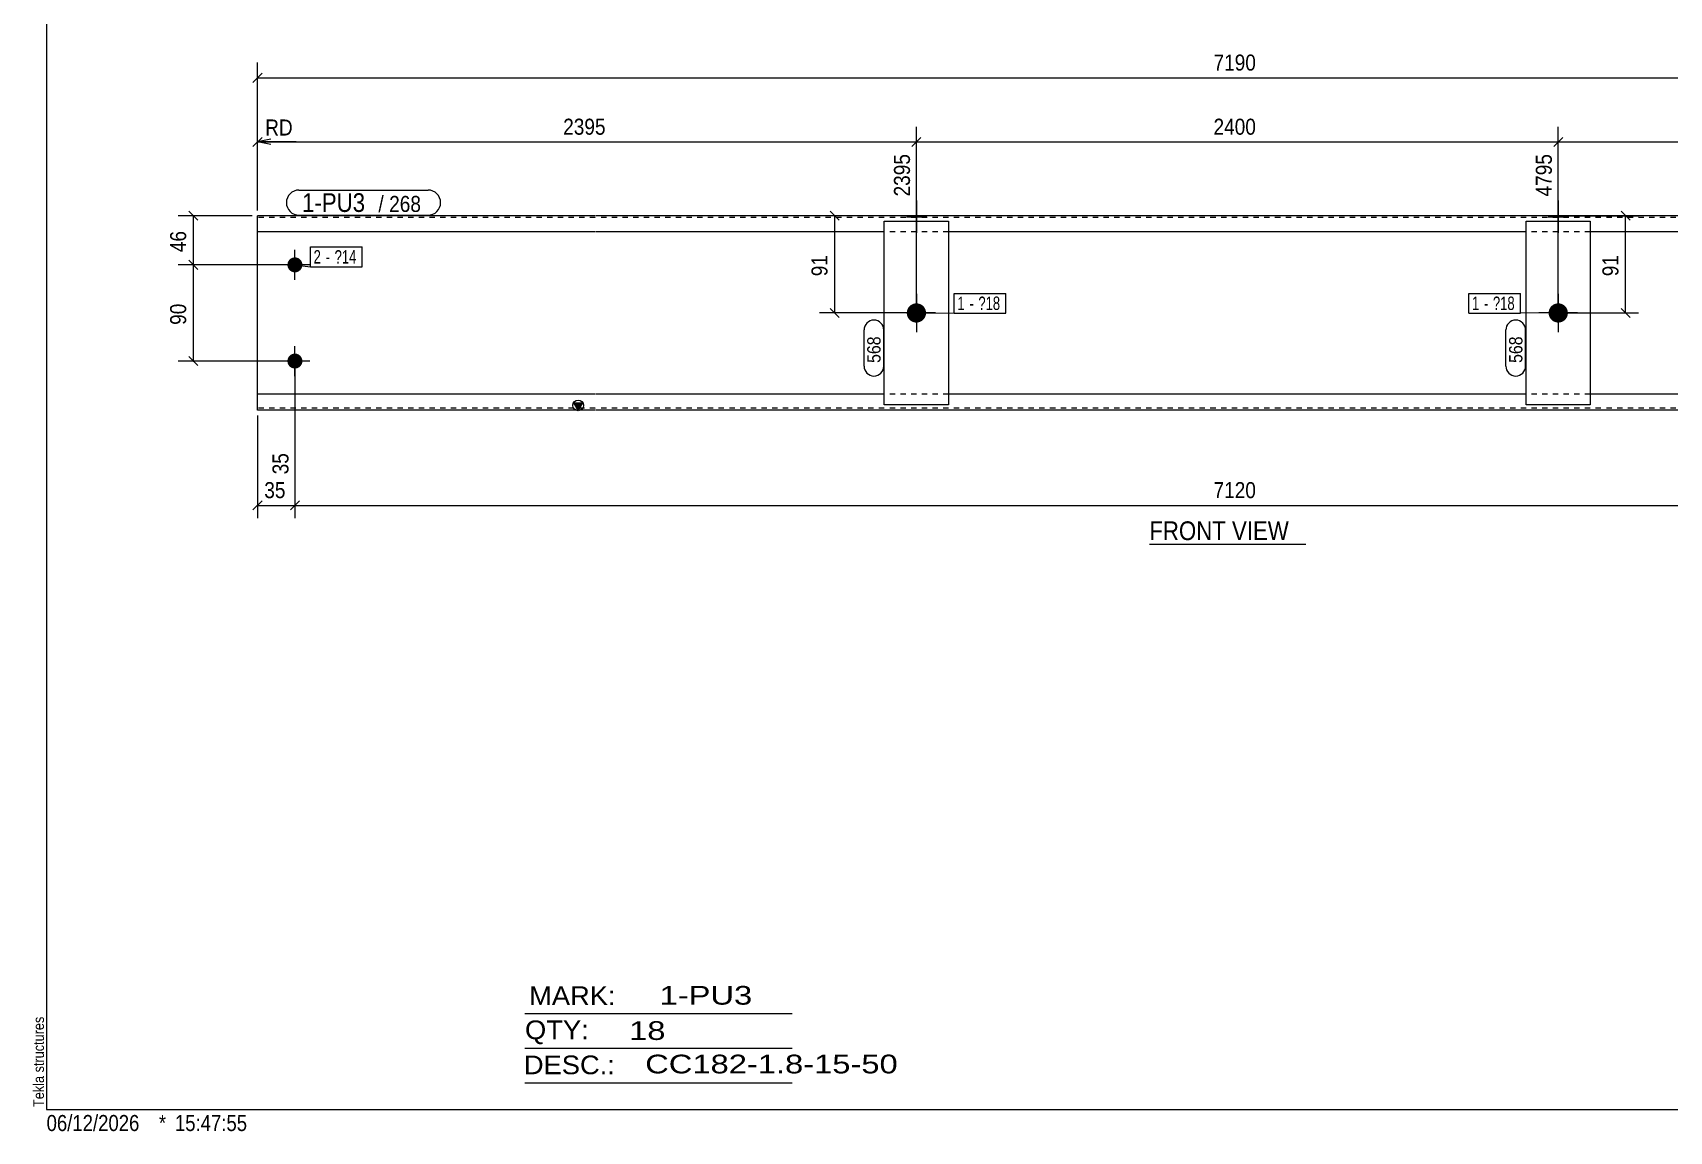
# Model space of a CAD drawing. Header units: millimetres. Extents: x 2 to 579, y 1 to 405.
# Drawn here: x 2.4 to 308.6, y 1 to 206.5 of the extents above; entities that cross this region are included whole.
import ezdxf

# ---------------------------------------------------------------- set-up
doc = ezdxf.new("R2010")
doc.units = ezdxf.units.MM
doc.linetypes.add('XKITLINE00', pattern=[0])
doc.linetypes.add('XKITLINE01', pattern=[4, 1, -1, 1, -1])
for name, color, linetype, lineweight in [('Bolt', 3, 'Continuous', 0), ('BoltMark', 7, 'Continuous', 0), ('Dimensions', 7, 'Continuous', 0), ('DrawingSheet', 5, 'Continuous', 0), ('OtherObjectType', 7, 'Continuous', 0), ('Part', 2, 'Continuous', 0), ('PartMark', 7, 'Continuous', 0)]:
    doc.layers.add(name, color=color, linetype=linetype, lineweight=lineweight)
doc.styles.add('ARIAL', font='ARIAL.TTF')
doc.styles.add('ARIAL_NARROW', font='ARIALN.TTF')

# ---------------------------------------------------------------- blocks, each defined once
blk = doc.blocks.new('*A1')
at = {"layer": 'Bolt'}
blk.add_hatch(color=3, dxfattribs=at).paths.add_polyline_path([(165.94, 171.92), (165.94, 172.28), (169.54, 172.28), (169.54, 171.92)], flags=17)
at = {"layer": 'Bolt', "color": 3, "linetype": 'XKITLINE00', "lineweight": 0}
for p, q in [((167.74, 175.1), (167.74, 169.1)), ((165.94, 172.28), (165.94, 171.92)), ((169.54, 172.28), (169.54, 171.92))]:
    blk.add_line(p, q, dxfattribs=at)
blk = doc.blocks.new('*A2')
at = {"layer": 'Bolt'}
blk.add_hatch(color=3, dxfattribs=at).paths.add_polyline_path([(286.04, 171.92), (286.04, 172.28), (289.64, 172.28), (289.64, 171.92)], flags=17)
at = {"layer": 'Bolt', "color": 3, "linetype": 'XKITLINE00', "lineweight": 0}
for p, q in [((287.84, 175.1), (287.84, 169.1)), ((286.04, 172.28), (286.04, 171.92)), ((289.64, 172.28), (289.64, 171.92))]:
    blk.add_line(p, q, dxfattribs=at)
blk = doc.blocks.new('*A3')
at = {"layer": 'Bolt'}
for points in [[(51.48, 164.48), (51.52, 164.48), (51.55, 164.47), (51.59, 164.47), (51.62, 164.47), (51.66, 164.46), (51.69, 164.46), (51.72, 164.45), (51.76, 164.44), (51.79, 164.44), (51.82, 164.43), (51.86, 164.42), (51.89, 164.41), (51.92, 164.4), (51.95, 164.38), (51.99, 164.37), (52.02, 164.36), (52.05, 164.34), (52.08, 164.33), (52.11, 164.31), (52.14, 164.3), (52.17, 164.28), (52.2, 164.26), (52.23, 164.24), (52.26, 164.22), (52.28, 164.2), (52.31, 164.18), (52.34, 164.16), (52.36, 164.14), (52.39, 164.12), (52.42, 164.09), (52.44, 164.07), (52.46, 164.04), (52.49, 164.02), (52.51, 163.99), (52.53, 163.97), (52.55, 163.94), (52.57, 163.91), (52.59, 163.88), (52.61, 163.86), (52.63, 163.83), (52.65, 163.8), (52.67, 163.77), (52.68, 163.74), (52.7, 163.71), (52.72, 163.68), (52.73, 163.65), (52.74, 163.61), (52.76, 163.58), (52.77, 163.55), (52.78, 163.52), (52.79, 163.48), (52.8, 163.45), (52.81, 163.42), (52.82, 163.39), (52.82, 163.35), (52.83, 163.32), (52.83, 163.28), (52.84, 163.25), (52.84, 163.22), (52.85, 163.18), (52.85, 163.15), (52.85, 163.11), (52.85, 163.08), (52.85, 163.04), (52.85, 163.01), (52.85, 162.98), (52.84, 162.94), (52.84, 162.91), (52.83, 162.87), (52.83, 162.84), (52.82, 162.81), (52.82, 162.77), (52.81, 162.74), (52.8, 162.71), (52.79, 162.67), (52.78, 162.64), (52.77, 162.61), (52.76, 162.57), (52.74, 162.54), (52.73, 162.51), (52.72, 162.48), (52.7, 162.45), (52.68, 162.42), (52.67, 162.39), (52.65, 162.36), (52.63, 162.33), (52.61, 162.3), (52.59, 162.27), (52.57, 162.24), (52.55, 162.22), (52.53, 162.19), (52.51, 162.16), (52.49, 162.14), (52.46, 162.11), (52.44, 162.09), (52.42, 162.06), (52.39, 162.04), (52.36, 162.02), (52.34, 162), (52.31, 161.97), (52.28, 161.95), (52.26, 161.93), (52.23, 161.91), (52.2, 161.9), (52.17, 161.88), (52.14, 161.86), (52.11, 161.84), (52.08, 161.83), (52.05, 161.81), (52.02, 161.8), (51.99, 161.79), (51.95, 161.77), (51.92, 161.76), (51.89, 161.75), (51.86, 161.74), (51.82, 161.73), (51.79, 161.72), (51.76, 161.71), (51.72, 161.71), (51.69, 161.7), (51.66, 161.69), (51.62, 161.69), (51.59, 161.69), (51.55, 161.68), (51.52, 161.68), (51.48, 161.68), (51.45, 161.68), (51.42, 161.68), (51.38, 161.68), (51.35, 161.68), (51.31, 161.69), (51.28, 161.69), (51.24, 161.69), (51.21, 161.7), (51.18, 161.71), (51.14, 161.71), (51.11, 161.72), (51.08, 161.73), (51.04, 161.74), (51.01, 161.75), (50.98, 161.76), (50.95, 161.77), (50.91, 161.79), (50.88, 161.8), (50.85, 161.81), (50.82, 161.83), (50.79, 161.84), (50.76, 161.86), (50.73, 161.88), (50.7, 161.9), (50.67, 161.91), (50.64, 161.93), (50.62, 161.95), (50.59, 161.97), (50.56, 162), (50.54, 162.02), (50.51, 162.04), (50.48, 162.06), (50.46, 162.09), (50.44, 162.11), (50.41, 162.14), (50.39, 162.16), (50.37, 162.19), (50.35, 162.22), (50.33, 162.24), (50.31, 162.27), (50.29, 162.3), (50.27, 162.33), (50.25, 162.36), (50.23, 162.39), (50.22, 162.42), (50.2, 162.45), (50.18, 162.48), (50.17, 162.51), (50.16, 162.54), (50.14, 162.57), (50.13, 162.61), (50.12, 162.64), (50.11, 162.67), (50.1, 162.71), (50.09, 162.74), (50.08, 162.77), (50.08, 162.81), (50.07, 162.84), (50.07, 162.87), (50.06, 162.91), (50.06, 162.94), (50.05, 162.98), (50.05, 163.01), (50.05, 163.04), (50.05, 163.08), (50.05, 163.11), (50.05, 163.15), (50.05, 163.18), (50.06, 163.22), (50.06, 163.25), (50.07, 163.28), (50.07, 163.32), (50.08, 163.35), (50.08, 163.39), (50.09, 163.42), (50.1, 163.45), (50.11, 163.48), (50.12, 163.52), (50.13, 163.55), (50.14, 163.58), (50.16, 163.61), (50.17, 163.65), (50.18, 163.68), (50.2, 163.71), (50.22, 163.74), (50.23, 163.77), (50.25, 163.8), (50.27, 163.83), (50.29, 163.86), (50.31, 163.88), (50.33, 163.91), (50.35, 163.94), (50.37, 163.97), (50.39, 163.99), (50.41, 164.02), (50.44, 164.04), (50.46, 164.07), (50.48, 164.09), (50.51, 164.12), (50.54, 164.14), (50.56, 164.16), (50.59, 164.18), (50.62, 164.2), (50.64, 164.22), (50.67, 164.24), (50.7, 164.26), (50.73, 164.28), (50.76, 164.3), (50.79, 164.31), (50.82, 164.33), (50.85, 164.34), (50.88, 164.36), (50.91, 164.37), (50.95, 164.38), (50.98, 164.4), (51.01, 164.41), (51.04, 164.42), (51.08, 164.43), (51.11, 164.44), (51.14, 164.44), (51.18, 164.45), (51.21, 164.46), (51.24, 164.46), (51.28, 164.47), (51.31, 164.47), (51.35, 164.47), (51.38, 164.48), (51.42, 164.48), (51.45, 164.48)], [(51.48, 146.48), (51.52, 146.48), (51.55, 146.47), (51.59, 146.47), (51.62, 146.47), (51.66, 146.46), (51.69, 146.46), (51.72, 146.45), (51.76, 146.44), (51.79, 146.44), (51.82, 146.43), (51.86, 146.42), (51.89, 146.41), (51.92, 146.4), (51.95, 146.38), (51.99, 146.37), (52.02, 146.36), (52.05, 146.34), (52.08, 146.33), (52.11, 146.31), (52.14, 146.3), (52.17, 146.28), (52.2, 146.26), (52.23, 146.24), (52.26, 146.22), (52.28, 146.2), (52.31, 146.18), (52.34, 146.16), (52.36, 146.14), (52.39, 146.12), (52.42, 146.09), (52.44, 146.07), (52.46, 146.04), (52.49, 146.02), (52.51, 145.99), (52.53, 145.97), (52.55, 145.94), (52.57, 145.91), (52.59, 145.88), (52.61, 145.86), (52.63, 145.83), (52.65, 145.8), (52.67, 145.77), (52.68, 145.74), (52.7, 145.71), (52.72, 145.68), (52.73, 145.65), (52.74, 145.61), (52.76, 145.58), (52.77, 145.55), (52.78, 145.52), (52.79, 145.48), (52.8, 145.45), (52.81, 145.42), (52.82, 145.39), (52.82, 145.35), (52.83, 145.32), (52.83, 145.28), (52.84, 145.25), (52.84, 145.22), (52.85, 145.18), (52.85, 145.15), (52.85, 145.11), (52.85, 145.08), (52.85, 145.04), (52.85, 145.01), (52.85, 144.98), (52.84, 144.94), (52.84, 144.91), (52.83, 144.87), (52.83, 144.84), (52.82, 144.81), (52.82, 144.77), (52.81, 144.74), (52.8, 144.71), (52.79, 144.67), (52.78, 144.64), (52.77, 144.61), (52.76, 144.57), (52.74, 144.54), (52.73, 144.51), (52.72, 144.48), (52.7, 144.45), (52.68, 144.42), (52.67, 144.39), (52.65, 144.36), (52.63, 144.33), (52.61, 144.3), (52.59, 144.27), (52.57, 144.24), (52.55, 144.22), (52.53, 144.19), (52.51, 144.16), (52.49, 144.14), (52.46, 144.11), (52.44, 144.09), (52.42, 144.06), (52.39, 144.04), (52.36, 144.02), (52.34, 144), (52.31, 143.97), (52.28, 143.95), (52.26, 143.93), (52.23, 143.91), (52.2, 143.9), (52.17, 143.88), (52.14, 143.86), (52.11, 143.84), (52.08, 143.83), (52.05, 143.81), (52.02, 143.8), (51.99, 143.79), (51.95, 143.77), (51.92, 143.76), (51.89, 143.75), (51.86, 143.74), (51.82, 143.73), (51.79, 143.72), (51.76, 143.71), (51.72, 143.71), (51.69, 143.7), (51.66, 143.69), (51.62, 143.69), (51.59, 143.69), (51.55, 143.68), (51.52, 143.68), (51.48, 143.68), (51.45, 143.68), (51.42, 143.68), (51.38, 143.68), (51.35, 143.68), (51.31, 143.69), (51.28, 143.69), (51.24, 143.69), (51.21, 143.7), (51.18, 143.71), (51.14, 143.71), (51.11, 143.72), (51.08, 143.73), (51.04, 143.74), (51.01, 143.75), (50.98, 143.76), (50.95, 143.77), (50.91, 143.79), (50.88, 143.8), (50.85, 143.81), (50.82, 143.83), (50.79, 143.84), (50.76, 143.86), (50.73, 143.88), (50.7, 143.9), (50.67, 143.91), (50.64, 143.93), (50.62, 143.95), (50.59, 143.97), (50.56, 144), (50.54, 144.02), (50.51, 144.04), (50.48, 144.06), (50.46, 144.09), (50.44, 144.11), (50.41, 144.14), (50.39, 144.16), (50.37, 144.19), (50.35, 144.22), (50.33, 144.24), (50.31, 144.27), (50.29, 144.3), (50.27, 144.33), (50.25, 144.36), (50.23, 144.39), (50.22, 144.42), (50.2, 144.45), (50.18, 144.48), (50.17, 144.51), (50.16, 144.54), (50.14, 144.57), (50.13, 144.61), (50.12, 144.64), (50.11, 144.67), (50.1, 144.71), (50.09, 144.74), (50.08, 144.77), (50.08, 144.81), (50.07, 144.84), (50.07, 144.87), (50.06, 144.91), (50.06, 144.94), (50.05, 144.98), (50.05, 145.01), (50.05, 145.04), (50.05, 145.08), (50.05, 145.11), (50.05, 145.15), (50.05, 145.18), (50.06, 145.22), (50.06, 145.25), (50.07, 145.28), (50.07, 145.32), (50.08, 145.35), (50.08, 145.39), (50.09, 145.42), (50.1, 145.45), (50.11, 145.48), (50.12, 145.52), (50.13, 145.55), (50.14, 145.58), (50.16, 145.61), (50.17, 145.65), (50.18, 145.68), (50.2, 145.71), (50.22, 145.74), (50.23, 145.77), (50.25, 145.8), (50.27, 145.83), (50.29, 145.86), (50.31, 145.88), (50.33, 145.91), (50.35, 145.94), (50.37, 145.97), (50.39, 145.99), (50.41, 146.02), (50.44, 146.04), (50.46, 146.07), (50.48, 146.09), (50.51, 146.12), (50.54, 146.14), (50.56, 146.16), (50.59, 146.18), (50.62, 146.2), (50.64, 146.22), (50.67, 146.24), (50.7, 146.26), (50.73, 146.28), (50.76, 146.3), (50.79, 146.31), (50.82, 146.33), (50.85, 146.34), (50.88, 146.36), (50.91, 146.37), (50.95, 146.38), (50.98, 146.4), (51.01, 146.41), (51.04, 146.42), (51.08, 146.43), (51.11, 146.44), (51.14, 146.44), (51.18, 146.45), (51.21, 146.46), (51.24, 146.46), (51.28, 146.47), (51.31, 146.47), (51.35, 146.47), (51.38, 146.48), (51.42, 146.48), (51.45, 146.48)]]:
    blk.add_hatch(color=3, dxfattribs=at).paths.add_polyline_path(points, flags=17)
at = {"layer": 'Bolt', "color": 3, "linetype": 'XKITLINE00', "lineweight": 0}
for p, q in [((51.45, 160.28), (51.45, 165.88)), ((54.25, 163.08), (48.65, 163.08)), ((51.45, 142.28), (51.45, 147.88)), ((54.25, 145.08), (48.65, 145.08))]:
    blk.add_line(p, q, dxfattribs=at)
blk = doc.blocks.new('*A5')
at = {"layer": 'Bolt'}
blk.add_hatch(color=3, dxfattribs=at).paths.add_polyline_path([(289.64, 154.03), (289.64, 153.99), (289.64, 153.95), (289.64, 153.9), (289.63, 153.86), (289.62, 153.81), (289.62, 153.77), (289.61, 153.73), (289.6, 153.68), (289.59, 153.64), (289.58, 153.6), (289.57, 153.56), (289.55, 153.51), (289.54, 153.47), (289.52, 153.43), (289.51, 153.39), (289.49, 153.35), (289.47, 153.31), (289.45, 153.27), (289.43, 153.23), (289.41, 153.19), (289.39, 153.15), (289.36, 153.12), (289.34, 153.08), (289.32, 153.04), (289.29, 153.01), (289.26, 152.97), (289.24, 152.94), (289.21, 152.9), (289.18, 152.87), (289.15, 152.84), (289.12, 152.81), (289.09, 152.77), (289.05, 152.74), (289.02, 152.72), (288.99, 152.69), (288.95, 152.66), (288.92, 152.63), (288.88, 152.61), (288.84, 152.58), (288.81, 152.56), (288.77, 152.53), (288.73, 152.51), (288.69, 152.49), (288.65, 152.47), (288.61, 152.45), (288.57, 152.43), (288.53, 152.42), (288.49, 152.4), (288.45, 152.38), (288.41, 152.37), (288.37, 152.36), (288.32, 152.34), (288.28, 152.33), (288.24, 152.32), (288.2, 152.31), (288.15, 152.31), (288.11, 152.3), (288.06, 152.29), (288.02, 152.29), (287.98, 152.28), (287.93, 152.28), (287.89, 152.28), (287.84, 152.28), (287.8, 152.28), (287.76, 152.28), (287.71, 152.28), (287.67, 152.29), (287.62, 152.29), (287.58, 152.3), (287.54, 152.31), (287.49, 152.31), (287.45, 152.32), (287.41, 152.33), (287.36, 152.34), (287.32, 152.36), (287.28, 152.37), (287.24, 152.38), (287.2, 152.4), (287.16, 152.42), (287.11, 152.43), (287.07, 152.45), (287.03, 152.47), (287, 152.49), (286.96, 152.51), (286.92, 152.53), (286.88, 152.56), (286.84, 152.58), (286.81, 152.61), (286.77, 152.63), (286.74, 152.66), (286.7, 152.69), (286.67, 152.72), (286.64, 152.74), (286.6, 152.77), (286.57, 152.81), (286.54, 152.84), (286.51, 152.87), (286.48, 152.9), (286.45, 152.94), (286.42, 152.97), (286.4, 153.01), (286.37, 153.04), (286.35, 153.08), (286.32, 153.12), (286.3, 153.15), (286.28, 153.19), (286.26, 153.23), (286.24, 153.27), (286.22, 153.31), (286.2, 153.35), (286.18, 153.39), (286.16, 153.43), (286.15, 153.47), (286.13, 153.51), (286.12, 153.56), (286.11, 153.6), (286.1, 153.64), (286.09, 153.68), (286.08, 153.73), (286.07, 153.77), (286.06, 153.81), (286.06, 153.86), (286.05, 153.9), (286.05, 153.95), (286.05, 153.99), (286.04, 154.03), (286.04, 154.08), (286.04, 154.12), (286.05, 154.17), (286.05, 154.21), (286.05, 154.26), (286.06, 154.3), (286.06, 154.34), (286.07, 154.39), (286.08, 154.43), (286.09, 154.47), (286.1, 154.52), (286.11, 154.56), (286.12, 154.6), (286.13, 154.64), (286.15, 154.69), (286.16, 154.73), (286.18, 154.77), (286.2, 154.81), (286.22, 154.85), (286.24, 154.89), (286.26, 154.93), (286.28, 154.97), (286.3, 155), (286.32, 155.04), (286.35, 155.08), (286.37, 155.12), (286.4, 155.15), (286.42, 155.19), (286.45, 155.22), (286.48, 155.25), (286.51, 155.29), (286.54, 155.32), (286.57, 155.35), (286.6, 155.38), (286.64, 155.41), (286.67, 155.44), (286.7, 155.47), (286.74, 155.5), (286.77, 155.52), (286.81, 155.55), (286.84, 155.58), (286.88, 155.6), (286.92, 155.62), (286.96, 155.64), (287, 155.67), (287.03, 155.69), (287.07, 155.71), (287.11, 155.72), (287.16, 155.74), (287.2, 155.76), (287.24, 155.77), (287.28, 155.79), (287.32, 155.8), (287.36, 155.81), (287.41, 155.82), (287.45, 155.83), (287.49, 155.84), (287.54, 155.85), (287.58, 155.86), (287.62, 155.87), (287.67, 155.87), (287.71, 155.87), (287.76, 155.88), (287.8, 155.88), (287.84, 155.88), (287.89, 155.88), (287.93, 155.88), (287.98, 155.87), (288.02, 155.87), (288.06, 155.87), (288.11, 155.86), (288.15, 155.85), (288.2, 155.84), (288.24, 155.83), (288.28, 155.82), (288.32, 155.81), (288.37, 155.8), (288.41, 155.79), (288.45, 155.77), (288.49, 155.76), (288.53, 155.74), (288.57, 155.72), (288.61, 155.71), (288.65, 155.69), (288.69, 155.67), (288.73, 155.64), (288.77, 155.62), (288.81, 155.6), (288.84, 155.58), (288.88, 155.55), (288.92, 155.52), (288.95, 155.5), (288.99, 155.47), (289.02, 155.44), (289.05, 155.41), (289.09, 155.38), (289.12, 155.35), (289.15, 155.32), (289.18, 155.29), (289.21, 155.25), (289.24, 155.22), (289.26, 155.19), (289.29, 155.15), (289.32, 155.12), (289.34, 155.08), (289.36, 155.04), (289.39, 155), (289.41, 154.97), (289.43, 154.93), (289.45, 154.89), (289.47, 154.85), (289.49, 154.81), (289.51, 154.77), (289.52, 154.73), (289.54, 154.69), (289.55, 154.64), (289.57, 154.6), (289.58, 154.56), (289.59, 154.52), (289.6, 154.47), (289.61, 154.43), (289.62, 154.39), (289.62, 154.34), (289.63, 154.3), (289.64, 154.26), (289.64, 154.21), (289.64, 154.17), (289.64, 154.12), (289.64, 154.08)], flags=17)
at = {"layer": 'Bolt', "color": 3, "linetype": 'XKITLINE00', "lineweight": 0}
for p, q in [((287.84, 157.68), (287.84, 150.48)), ((291.44, 154.08), (284.24, 154.08))]:
    blk.add_line(p, q, dxfattribs=at)
blk = doc.blocks.new('*A6')
at = {"layer": 'Bolt'}
blk.add_hatch(color=3, dxfattribs=at).paths.add_polyline_path([(169.54, 154.03), (169.54, 153.99), (169.54, 153.95), (169.54, 153.9), (169.53, 153.86), (169.52, 153.81), (169.52, 153.77), (169.51, 153.73), (169.5, 153.68), (169.49, 153.64), (169.48, 153.6), (169.47, 153.56), (169.45, 153.51), (169.44, 153.47), (169.42, 153.43), (169.41, 153.39), (169.39, 153.35), (169.37, 153.31), (169.35, 153.27), (169.33, 153.23), (169.31, 153.19), (169.29, 153.15), (169.26, 153.12), (169.24, 153.08), (169.22, 153.04), (169.19, 153.01), (169.16, 152.97), (169.14, 152.94), (169.11, 152.9), (169.08, 152.87), (169.05, 152.84), (169.02, 152.81), (168.99, 152.77), (168.95, 152.74), (168.92, 152.72), (168.89, 152.69), (168.85, 152.66), (168.82, 152.63), (168.78, 152.61), (168.74, 152.58), (168.71, 152.56), (168.67, 152.53), (168.63, 152.51), (168.59, 152.49), (168.55, 152.47), (168.51, 152.45), (168.47, 152.43), (168.43, 152.42), (168.39, 152.4), (168.35, 152.38), (168.31, 152.37), (168.27, 152.36), (168.22, 152.34), (168.18, 152.33), (168.14, 152.32), (168.1, 152.31), (168.05, 152.31), (168.01, 152.3), (167.96, 152.29), (167.92, 152.29), (167.88, 152.28), (167.83, 152.28), (167.79, 152.28), (167.74, 152.28), (167.7, 152.28), (167.66, 152.28), (167.61, 152.28), (167.57, 152.29), (167.52, 152.29), (167.48, 152.3), (167.44, 152.31), (167.39, 152.31), (167.35, 152.32), (167.31, 152.33), (167.26, 152.34), (167.22, 152.36), (167.18, 152.37), (167.14, 152.38), (167.1, 152.4), (167.06, 152.42), (167.01, 152.43), (166.97, 152.45), (166.93, 152.47), (166.9, 152.49), (166.86, 152.51), (166.82, 152.53), (166.78, 152.56), (166.74, 152.58), (166.71, 152.61), (166.67, 152.63), (166.64, 152.66), (166.6, 152.69), (166.57, 152.72), (166.54, 152.74), (166.5, 152.77), (166.47, 152.81), (166.44, 152.84), (166.41, 152.87), (166.38, 152.9), (166.35, 152.94), (166.32, 152.97), (166.3, 153.01), (166.27, 153.04), (166.25, 153.08), (166.22, 153.12), (166.2, 153.15), (166.18, 153.19), (166.16, 153.23), (166.14, 153.27), (166.12, 153.31), (166.1, 153.35), (166.08, 153.39), (166.06, 153.43), (166.05, 153.47), (166.03, 153.51), (166.02, 153.56), (166.01, 153.6), (166, 153.64), (165.99, 153.68), (165.98, 153.73), (165.97, 153.77), (165.96, 153.81), (165.96, 153.86), (165.95, 153.9), (165.95, 153.95), (165.95, 153.99), (165.94, 154.03), (165.94, 154.08), (165.94, 154.12), (165.95, 154.17), (165.95, 154.21), (165.95, 154.26), (165.96, 154.3), (165.96, 154.34), (165.97, 154.39), (165.98, 154.43), (165.99, 154.47), (166, 154.52), (166.01, 154.56), (166.02, 154.6), (166.03, 154.64), (166.05, 154.69), (166.06, 154.73), (166.08, 154.77), (166.1, 154.81), (166.12, 154.85), (166.14, 154.89), (166.16, 154.93), (166.18, 154.97), (166.2, 155), (166.22, 155.04), (166.25, 155.08), (166.27, 155.12), (166.3, 155.15), (166.32, 155.19), (166.35, 155.22), (166.38, 155.25), (166.41, 155.29), (166.44, 155.32), (166.47, 155.35), (166.5, 155.38), (166.54, 155.41), (166.57, 155.44), (166.6, 155.47), (166.64, 155.5), (166.67, 155.52), (166.71, 155.55), (166.74, 155.58), (166.78, 155.6), (166.82, 155.62), (166.86, 155.64), (166.9, 155.67), (166.93, 155.69), (166.97, 155.71), (167.01, 155.72), (167.06, 155.74), (167.1, 155.76), (167.14, 155.77), (167.18, 155.79), (167.22, 155.8), (167.26, 155.81), (167.31, 155.82), (167.35, 155.83), (167.39, 155.84), (167.44, 155.85), (167.48, 155.86), (167.52, 155.87), (167.57, 155.87), (167.61, 155.87), (167.66, 155.88), (167.7, 155.88), (167.74, 155.88), (167.79, 155.88), (167.83, 155.88), (167.88, 155.87), (167.92, 155.87), (167.96, 155.87), (168.01, 155.86), (168.05, 155.85), (168.1, 155.84), (168.14, 155.83), (168.18, 155.82), (168.22, 155.81), (168.27, 155.8), (168.31, 155.79), (168.35, 155.77), (168.39, 155.76), (168.43, 155.74), (168.47, 155.72), (168.51, 155.71), (168.55, 155.69), (168.59, 155.67), (168.63, 155.64), (168.67, 155.62), (168.71, 155.6), (168.74, 155.58), (168.78, 155.55), (168.82, 155.52), (168.85, 155.5), (168.89, 155.47), (168.92, 155.44), (168.95, 155.41), (168.99, 155.38), (169.02, 155.35), (169.05, 155.32), (169.08, 155.29), (169.11, 155.25), (169.14, 155.22), (169.16, 155.19), (169.19, 155.15), (169.22, 155.12), (169.24, 155.08), (169.26, 155.04), (169.29, 155), (169.31, 154.97), (169.33, 154.93), (169.35, 154.89), (169.37, 154.85), (169.39, 154.81), (169.41, 154.77), (169.42, 154.73), (169.44, 154.69), (169.45, 154.64), (169.47, 154.6), (169.48, 154.56), (169.49, 154.52), (169.5, 154.47), (169.51, 154.43), (169.52, 154.39), (169.52, 154.34), (169.53, 154.3), (169.54, 154.26), (169.54, 154.21), (169.54, 154.17), (169.54, 154.12), (169.54, 154.08)], flags=17)
at = {"layer": 'Bolt', "color": 3, "linetype": 'XKITLINE00', "lineweight": 0}
for p, q in [((167.74, 157.68), (167.74, 150.48)), ((171.34, 154.08), (164.14, 154.08))]:
    blk.add_line(p, q, dxfattribs=at)
blk = doc.blocks.new('*A7')
at = {"layer": 'Part'}
blk.add_hatch(color=2, dxfattribs=at).paths.add_polyline_path([(103.65, 137.28), (105.25, 137.28), (104.45, 135.88)], flags=17)
at = {"layer": 'Part', "color": 2, "linetype": 'XKITLINE00', "lineweight": 0}
for p, q in [((44.45, 135.88), (44.45, 172.28)), ((107.64, 172.28), (44.45, 172.28)), ((227.74, 172.28), (107.74, 172.28)), ((347.84, 172.28), (227.84, 172.28)), ((107.64, 169.28), (44.45, 169.28)), ((161.74, 169.28), (107.74, 169.28)), ((227.74, 169.28), (173.74, 169.28)), ((281.84, 169.28), (227.84, 169.28)), ((347.84, 169.28), (293.84, 169.28)), ((107.64, 138.88), (44.45, 138.88)), ((161.74, 138.88), (107.74, 138.88)), ((227.74, 138.88), (173.74, 138.88)), ((281.84, 138.88), (227.84, 138.88)), ((347.84, 138.88), (293.84, 138.88)), ((107.64, 135.88), (44.45, 135.88)), ((104.45, 135.88), (103.65, 137.28)), ((103.65, 137.28), (105.25, 137.28)), ((105.25, 137.28), (104.45, 135.88)), ((227.74, 135.88), (107.74, 135.88)), ((347.84, 135.88), (227.84, 135.88))]:
    blk.add_line(p, q, dxfattribs=at)
at = {"layer": 'Part', "color": 7, "linetype": 'XKITLINE01', "lineweight": 0}
for p, q in [((107.64, 171.92), (44.45, 171.92)), ((227.74, 171.92), (107.74, 171.92)), ((347.84, 171.92), (227.84, 171.92)), ((173.74, 169.28), (161.74, 169.28)), ((293.84, 169.28), (281.84, 169.28)), ((173.74, 138.88), (161.74, 138.88)), ((293.84, 138.88), (281.84, 138.88)), ((107.64, 136.24), (44.45, 136.24)), ((227.74, 136.24), (107.74, 136.24)), ((347.84, 136.24), (227.84, 136.24))]:
    blk.add_line(p, q, dxfattribs=at)
at = {"layer": 'Part', "color": 2, "linetype": 'XKITLINE00', "lineweight": 0}
blk.add_circle((104.45, 136.78), 1, dxfattribs=at)
blk = doc.blocks.new('*A8')
at = {"layer": 'Part', "color": 2, "linetype": 'XKITLINE00', "lineweight": 0}
for p, q in [((281.84, 136.88), (281.84, 171.28)), ((281.84, 171.28), (293.84, 171.28)), ((293.84, 171.28), (293.84, 136.88)), ((293.84, 136.88), (281.84, 136.88))]:
    blk.add_line(p, q, dxfattribs=at)
blk = doc.blocks.new('*A9')
at = {"layer": 'Part', "color": 2, "linetype": 'XKITLINE00', "lineweight": 0}
for p, q in [((161.74, 136.88), (161.74, 171.28)), ((161.74, 171.28), (173.74, 171.28)), ((173.74, 171.28), (173.74, 136.88)), ((173.74, 136.88), (161.74, 136.88))]:
    blk.add_line(p, q, dxfattribs=at)
blk = doc.blocks.new('*A19')
at = {"layer": 'DrawingSheet', "color": 5, "linetype": 'XKITLINE00', "lineweight": 0}
for p, q in [((5, 405), (5, 5)), ((5, 5), (579, 5))]:
    blk.add_line(p, q, dxfattribs=at)
at = {"layer": 'DrawingSheet', "color": 5, "style": 'ARIAL', "width": 0.85}
blk.add_text('Tekla structures', height=2, rotation=90, dxfattribs=at).set_placement((4.5, 5.5))
blk = doc.blocks.new('*A23')
at = {"layer": 'OtherObjectType', "color": 6, "linetype": 'XKITLINE00', "lineweight": 0}
for p, q in [((94.5, 23), (144.5, 23)), ((94.5, 16.5), (144.5, 16.5)), ((94.5, 10), (144.5, 10))]:
    blk.add_line(p, q, dxfattribs=at)
at = {"layer": 'OtherObjectType', "color": 6, "style": 'ARIAL_NARROW'}
for s, width, p in [('MARK:', 1.275, (95.27, 24.58)), ('1-PU3', 1.525501, (119.69, 24.65)), ('QTY:', 1.275, (94.5, 18.19)), ('18', 1.525501, (113.99, 18.05)), ('CC182-1.8-15-50', 1.525501, (117, 11.79)), ('DESC.:', 1.275, (94.29, 11.63))]:
    blk.add_text(s, height=3.5, dxfattribs=dict(at, width=width)).set_placement(p)
blk = doc.blocks.new('*A26')
at = {"layer": 'OtherObjectType', "color": 7, "style": 'ARIAL_NARROW', "width": 1.008832}
for s, p in [('06/12/2026', (4.99, 1)), ('*', (26, 1)), ('15:47:55', (29, 1))]:
    blk.add_text(s, height=3, dxfattribs=at).set_placement(p)
blk = doc.blocks.new('*A27')
at = {"layer": 'Dimensions', "color": 7, "linetype": 'XKITLINE00', "lineweight": 0}
for p, q in [((44.45, 173.28), (44.45, 200.93)), ((45.3, 198.93), (43.6, 197.23)), ((44.45, 198.08), (411.14, 198.08))]:
    blk.add_line(p, q, dxfattribs=at)
at = {"layer": 'Dimensions', "color": 3}
blk.add_point((44.45, 198.08), dxfattribs=at)
at = {"layer": 'Dimensions', "color": 3, "style": 'ARIAL', "width": 0.85}
blk.add_text('7190', height=3, dxfattribs=at).set_placement((223.34, 199.43))
blk = doc.blocks.new('*A28')
at = {"layer": 'Dimensions', "color": 7, "linetype": 'XKITLINE00', "lineweight": 0}
for p, q in [((51.45, 144.08), (51.45, 115.68)), ((44.45, 134.88), (44.45, 115.68)), ((45.3, 118.93), (43.6, 117.23)), ((44.45, 118.08), (51.45, 118.08)), ((52.3, 118.93), (50.6, 117.23))]:
    blk.add_line(p, q, dxfattribs=at)
at = {"layer": 'Dimensions', "color": 3}
for p in [(44.45, 118.08), (51.45, 118.08)]:
    blk.add_point(p, dxfattribs=at)
at = {"layer": 'Dimensions', "color": 3, "style": 'ARIAL', "width": 0.85}
blk.add_text('35', height=3, rotation=90.0002, dxfattribs=at).set_placement((50.25, 123.88))
blk.add_text('35', height=3, dxfattribs=at).set_placement((45.72, 119.43))
blk = doc.blocks.new('*A29')
at = {"layer": 'Dimensions', "color": 7, "linetype": 'XKITLINE00', "lineweight": 0}
for p, q in [((51.45, 144.08), (51.45, 115.68)), ((52.3, 118.93), (50.6, 117.23)), ((51.45, 118.08), (404.14, 118.08))]:
    blk.add_line(p, q, dxfattribs=at)
at = {"layer": 'Dimensions', "color": 3}
blk.add_point((51.45, 118.08), dxfattribs=at)
at = {"layer": 'Dimensions', "color": 3, "style": 'ARIAL', "width": 0.85}
blk.add_text('7120', height=3, dxfattribs=at).set_placement((223.34, 119.43))
blk = doc.blocks.new('*A31')
at = {"layer": 'Dimensions', "color": 7, "linetype": 'XKITLINE00', "lineweight": 0}
for p, q in [((44.45, 173.28), (44.45, 190.58)), ((45.3, 186.93), (43.6, 185.23)), ((44.45, 173.28), (44.45, 188.93)), ((168.59, 186.93), (166.9, 185.23)), ((167.74, 155.08), (167.74, 188.93)), ((46.95, 186.58), (44.45, 186.08)), ((44.45, 186.08), (167.74, 186.08)), ((46.95, 185.58), (44.45, 186.08)), ((51.67, 186.08), (44.45, 186.08))]:
    blk.add_line(p, q, dxfattribs=at)
at = {"layer": 'Dimensions', "color": 3}
for p in [(44.45, 186.08), (167.74, 186.08)]:
    blk.add_point(p, dxfattribs=at)
at = {"layer": 'Dimensions', "color": 7}
blk.add_point((44.45, 186.08), dxfattribs=at)
at = {"layer": 'Dimensions', "color": 3, "style": 'ARIAL', "width": 0.85}
for s, p in [('RD', (45.89, 187.28)), ('2395', (101.65, 187.43))]:
    blk.add_text(s, height=3, dxfattribs=at).set_placement(p)
blk.add_text('2395', height=3, rotation=90.0002, dxfattribs=at).set_placement((166.54, 175.88))
blk = doc.blocks.new('*A32')
at = {"layer": 'Dimensions', "color": 7, "linetype": 'XKITLINE00', "lineweight": 0}
for p, q in [((168.59, 186.93), (166.9, 185.23)), ((167.74, 155.08), (167.74, 188.93)), ((288.69, 186.93), (287, 185.23)), ((287.84, 155.08), (287.84, 188.93)), ((167.74, 186.08), (287.84, 186.08))]:
    blk.add_line(p, q, dxfattribs=at)
at = {"layer": 'Dimensions', "color": 3}
for p in [(167.74, 186.08), (287.84, 186.08)]:
    blk.add_point(p, dxfattribs=at)
at = {"layer": 'Dimensions', "color": 3, "style": 'ARIAL', "width": 0.85}
blk.add_text('2400', height=3, dxfattribs=at).set_placement((223.34, 187.43))
blk.add_text('4795', height=3, rotation=90.0002, dxfattribs=at).set_placement((286.64, 175.88))
blk = doc.blocks.new('*A33')
at = {"layer": 'Dimensions', "color": 7, "linetype": 'XKITLINE00', "lineweight": 0}
for p, q in [((288.69, 186.93), (287, 185.23)), ((287.84, 155.08), (287.84, 188.93)), ((411.99, 186.93), (410.29, 185.23)), ((411.14, 173.28), (411.14, 188.93)), ((287.84, 186.08), (411.14, 186.08))]:
    blk.add_line(p, q, dxfattribs=at)
at = {"layer": 'Dimensions', "color": 3}
for p in [(287.84, 186.08), (411.14, 186.08)]:
    blk.add_point(p, dxfattribs=at)
at = {"layer": 'Dimensions', "color": 3, "style": 'ARIAL', "width": 0.85}
blk.add_text('2395', height=3, dxfattribs=at).set_placement((345.04, 187.43))
blk.add_text('7190', height=3, rotation=90.0002, dxfattribs=at).set_placement((409.94, 175.88))
blk = doc.blocks.new('*A34')
at = {"layer": 'Dimensions', "color": 7, "linetype": 'XKITLINE00', "lineweight": 0}
for p, q in [((288.84, 172.28), (302.85, 172.28)), ((299.6, 173.13), (301.3, 171.43)), ((300.45, 154.08), (300.45, 172.28)), ((288.84, 154.08), (302.85, 154.08)), ((299.6, 154.93), (301.3, 153.23))]:
    blk.add_line(p, q, dxfattribs=at)
at = {"layer": 'Dimensions', "color": 3}
for p in [(300.45, 172.28), (300.45, 154.08)]:
    blk.add_point(p, dxfattribs=at)
at = {"layer": 'Dimensions', "color": 3, "style": 'ARIAL', "width": 0.85}
blk.add_text('91', height=3, rotation=90.0002, dxfattribs=at).set_placement((299.1, 160.95))
blk = doc.blocks.new('*A35')
at = {"layer": 'Dimensions', "color": 7, "linetype": 'XKITLINE00', "lineweight": 0}
for p, q in [((166.74, 172.28), (149.6, 172.28)), ((151.6, 173.13), (153.3, 171.43)), ((152.45, 154.08), (152.45, 172.28)), ((166.74, 154.08), (149.6, 154.08)), ((151.6, 154.93), (153.3, 153.23))]:
    blk.add_line(p, q, dxfattribs=at)
at = {"layer": 'Dimensions', "color": 3}
for p in [(152.45, 172.28), (152.45, 154.08)]:
    blk.add_point(p, dxfattribs=at)
at = {"layer": 'Dimensions', "color": 3, "style": 'ARIAL', "width": 0.85}
blk.add_text('91', height=3, rotation=90.0002, dxfattribs=at).set_placement((151.1, 160.95))
blk = doc.blocks.new('*A38')
at = {"layer": 'Dimensions', "color": 7, "linetype": 'XKITLINE00', "lineweight": 0}
for p, q in [((50.45, 163.08), (29.6, 163.08)), ((31.6, 163.93), (33.3, 162.23)), ((32.45, 145.08), (32.45, 163.08)), ((50.45, 145.08), (29.6, 145.08)), ((31.6, 145.93), (33.3, 144.23))]:
    blk.add_line(p, q, dxfattribs=at)
at = {"layer": 'Dimensions', "color": 3}
for p in [(32.45, 163.08), (32.45, 145.08)]:
    blk.add_point(p, dxfattribs=at)
at = {"layer": 'Dimensions', "color": 3, "style": 'ARIAL', "width": 0.85}
blk.add_text('90', height=3, rotation=90.0002, dxfattribs=at).set_placement((31.1, 151.85))
blk = doc.blocks.new('*A39')
at = {"layer": 'Dimensions', "color": 7, "linetype": 'XKITLINE00', "lineweight": 0}
for p, q in [((43.45, 172.28), (29.6, 172.28)), ((31.6, 173.13), (33.3, 171.43)), ((32.45, 163.08), (32.45, 172.28)), ((50.45, 163.08), (29.6, 163.08)), ((31.6, 163.93), (33.3, 162.23))]:
    blk.add_line(p, q, dxfattribs=at)
at = {"layer": 'Dimensions', "color": 3}
for p in [(32.45, 172.28), (32.45, 163.08)]:
    blk.add_point(p, dxfattribs=at)
at = {"layer": 'Dimensions', "color": 3, "style": 'ARIAL', "width": 0.85}
blk.add_text('46', height=3, rotation=90.0002, dxfattribs=at).set_placement((31.1, 165.45))
blk = doc.blocks.new('*A40')
at = {"layer": 'BoltMark', "color": 7, "linetype": 'XKITLINE00', "lineweight": 0}
for p, q in [((174.81, 157.74), (184.5, 157.74)), ((174.81, 154.04), (174.81, 157.74)), ((184.5, 154.04), (184.5, 157.74)), ((167.74, 154.08), (174.81, 154.04)), ((174.81, 154.04), (184.5, 154.04))]:
    blk.add_line(p, q, dxfattribs=at)
at = {"layer": 'BoltMark', "color": 3, "style": 'ARIAL_NARROW', "width": 0.85}
for s, p in [('1', (175.41, 154.64)), ('?18', (179.34, 154.64)), ('-', (177.68, 154.64))]:
    blk.add_text(s, height=2.5, dxfattribs=at).set_placement(p)
blk = doc.blocks.new('*A41')
at = {"layer": 'BoltMark', "color": 7, "linetype": 'XKITLINE00', "lineweight": 0}
for p, q in [((271.09, 157.74), (280.78, 157.74)), ((271.09, 154.04), (271.09, 157.74)), ((280.78, 154.04), (280.78, 157.74)), ((271.09, 154.04), (280.78, 154.04)), ((287.84, 154.08), (280.78, 154.04))]:
    blk.add_line(p, q, dxfattribs=at)
at = {"layer": 'BoltMark', "color": 3, "style": 'ARIAL_NARROW', "width": 0.85}
for s, p in [('1', (271.69, 154.64)), ('?18', (275.62, 154.64)), ('-', (273.96, 154.64))]:
    blk.add_text(s, height=2.5, dxfattribs=at).set_placement(p)
blk = doc.blocks.new('*A43')
at = {"layer": 'BoltMark', "color": 7, "linetype": 'XKITLINE00', "lineweight": 0}
for p, q in [((54.35, 166.43), (64.04, 166.43)), ((54.35, 162.73), (54.35, 166.43)), ((64.04, 162.73), (64.04, 166.43)), ((51.45, 163.08), (54.35, 162.73)), ((54.35, 162.73), (64.04, 162.73))]:
    blk.add_line(p, q, dxfattribs=at)
at = {"layer": 'BoltMark', "color": 3, "style": 'ARIAL_NARROW', "width": 0.85}
for s, p in [('2', (54.95, 163.33)), ('?14', (58.88, 163.33)), ('-', (57.22, 163.33))]:
    blk.add_text(s, height=2.5, dxfattribs=at).set_placement(p)
blk = doc.blocks.new('*A44')
at = {"layer": 'PartMark', "color": 7, "linetype": 'XKITLINE00', "lineweight": 0}
for p, q in [((157.94, 144.13), (157.94, 150.89)), ((161.64, 144.13), (161.64, 150.89))]:
    blk.add_line(p, q, dxfattribs=at)
for centre, start, end in [((159.79, 150.89), 0, 180), ((159.79, 144.13), 180, 0)]:
    blk.add_arc(centre, 1.85, start, end, dxfattribs=at)
at = {"layer": 'PartMark', "color": 3, "style": 'ARIAL', "width": 0.85}
blk.add_text('568', height=2.5, rotation=90.0002, dxfattribs=at).set_placement((161.04, 144.73))
blk = doc.blocks.new('*A45')
at = {"layer": 'PartMark', "color": 7, "linetype": 'XKITLINE00', "lineweight": 0}
for p, q in [((278.04, 144.13), (278.04, 150.89)), ((281.74, 144.13), (281.74, 150.89))]:
    blk.add_line(p, q, dxfattribs=at)
for centre, start, end in [((279.89, 150.89), 0, 180), ((279.89, 144.13), 180, 0)]:
    blk.add_arc(centre, 1.85, start, end, dxfattribs=at)
at = {"layer": 'PartMark', "color": 3, "style": 'ARIAL', "width": 0.85}
blk.add_text('568', height=2.5, rotation=90.0002, dxfattribs=at).set_placement((281.14, 144.73))
blk = doc.blocks.new('*A46')
at = {"layer": 'PartMark', "color": 7, "linetype": 'XKITLINE00', "lineweight": 0}
for p, q in [((52.2, 177.08), (76.37, 177.08)), ((52.2, 172.38), (76.37, 172.38))]:
    blk.add_line(p, q, dxfattribs=at)
for centre, start, end in [((52.2, 174.73), 90, 270), ((76.37, 174.73), 270, 90)]:
    blk.add_arc(centre, 2.35, start, end, dxfattribs=at)
at = {"layer": 'PartMark', "color": 1, "style": 'ARIAL', "width": 0.85}
blk.add_text('1-PU3', height=3.5, dxfattribs=at).set_placement((52.8, 172.98))
at = {"layer": 'PartMark', "color": 3, "style": 'ARIAL', "width": 0.85}
for s, p in [('/', (67.08, 172.98)), ('268', (69.09, 172.98))]:
    blk.add_text(s, height=3, dxfattribs=at).set_placement(p)
blk = doc.blocks.new('*A47')
at = {"layer": 'OtherObjectType', "color": 7, "linetype": 'XKITLINE00', "lineweight": 0}
blk.add_line((211.33, 110.83), (240.62, 110.83), dxfattribs=at)
at = {"layer": 'OtherObjectType', "color": 7, "style": 'ARIAL', "width": 0.85}
blk.add_text('FRONT VIEW', height=3.5, dxfattribs=at).set_placement((211.33, 111.58))

msp = doc.modelspace()

# ---------------------------------------------------------------- block references
at = {"lineweight": 0}
for name in ['*A19', '*A27', '*A31', '*A32', '*A33', '*A46', '*A1', '*A2', '*A39', '*A35', '*A34', '*A9', '*A8', '*A3', '*A43', '*A38', '*A6', '*A40', '*A41', '*A5', '*A44', '*A45', '*A28', '*A29', '*A47', '*A23', '*A26']:
    msp.add_blockref(name, (0, 0), dxfattribs=at)
at = {"layer": 'Part', "lineweight": 0}
msp.add_blockref('*A7', (0, 0), dxfattribs=at)

doc.saveas('drawing.dxf')
